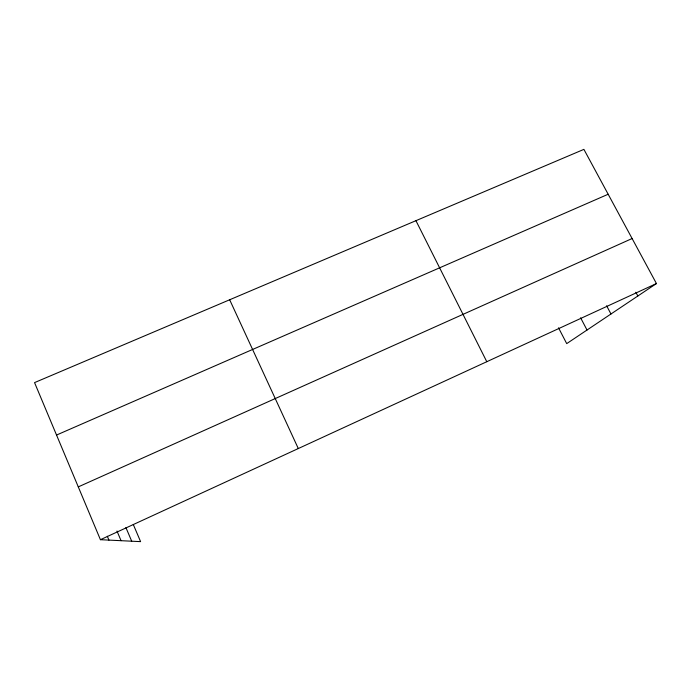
<?xml version="1.0" encoding="UTF-8"?>
<svg xmlns="http://www.w3.org/2000/svg" width="691" height="691" viewBox="0 0 691 691"><rect width="100%" height="100%" fill="white"/><g stroke="black" fill="none" stroke-linecap="round" stroke-linejoin="round"><path stroke-width="1.04" d="M133.303 524.521L140.601 541.632L100.428 539.697L34.55 382.607L583.904 149.368L656.45 283.552L566.715 343.617L558.518 327.81M100.428 539.697L656.45 283.552M78.282 486.887L632.11 238.533M56.541 435.045L608.166 194.249M635.841 292.241L637.853 295.998M606.612 305.767L610.974 313.999M580.621 317.817L587.022 330.03M415.939 220.679L486.792 361.713M229.671 299.764L298.296 448.545M125.917 527.57L131.705 541.208M116.986 531.042L121.063 540.69M107.312 536.242L108.936 540.112"/></g></svg>
